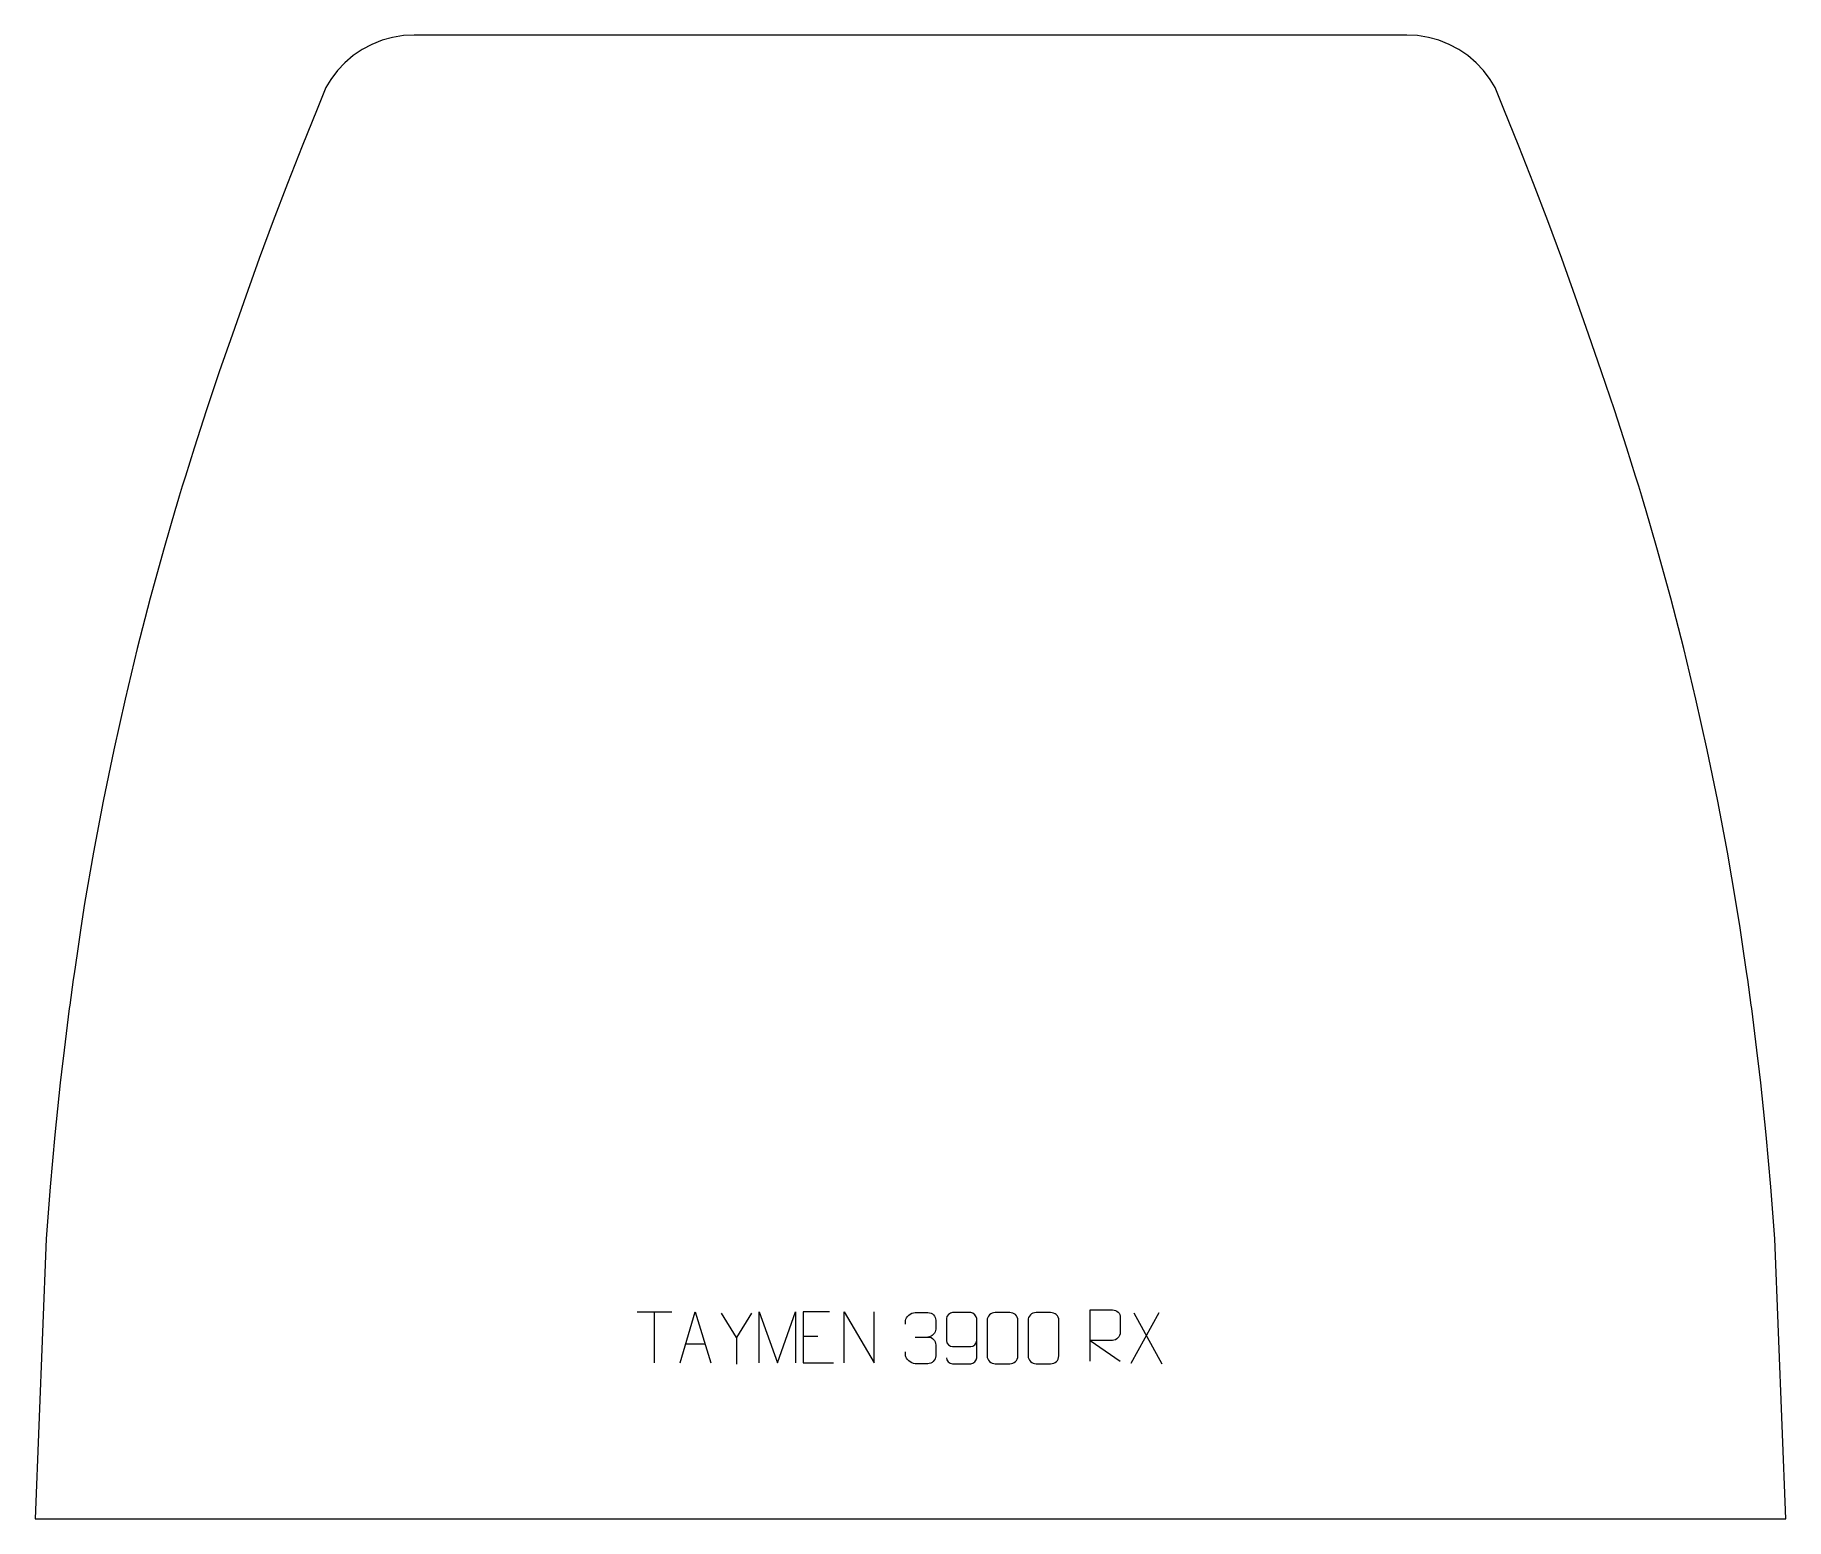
# Model space of a CAD drawing. Header units: millimetres. Extents: x -452 to 403, y 698 to 1423.
import ezdxf

# ---------------------------------------------------------------- set-up
doc = ezdxf.new("R2010")
doc.units = ezdxf.units.MM
doc.header["$MEASUREMENT"] = 0
doc.layers.add('layer 1', color=7, linetype='Continuous')

msp = doc.modelspace()

# ---------------------------------------------------------------- linework, layer by layer
at = {"layer": 'layer 1', "color": 242, "lineweight": 9}
msp.add_open_spline([(-266.9894, 1423.4489), (-266.9894, 1423.4489), (217.9331, 1423.4489), (217.9331, 1423.4489), (217.9331, 1423.4489), (217.9331, 1423.4489), (223.271, 1423.159), (223.271, 1423.159), (223.271, 1423.159), (223.271, 1423.159), (228.5425, 1422.2944), (228.5425, 1422.2944), (228.5425, 1422.2944), (228.5425, 1422.2944), (233.6921, 1420.8636), (233.6921, 1420.8636), (233.6921, 1420.8636), (233.6921, 1420.8636), (238.6556, 1418.8859), (238.6556, 1418.8859), (238.6556, 1418.8859), (238.6556, 1418.8859), (243.3768, 1416.3801), (243.3768, 1416.3801), (243.3768, 1416.3801), (243.3768, 1416.3801), (247.7997, 1413.3823), (247.7997, 1413.3823), (247.7997, 1413.3823), (247.7997, 1413.3823), (251.8702, 1409.92), (251.8702, 1409.92), (251.8702, 1409.92), (251.8702, 1409.92), (255.5447, 1406.0389), (255.5447, 1406.0389), (255.5447, 1406.0389), (255.5447, 1406.0389), (258.7773, 1401.784), (258.7773, 1401.784), (258.7773, 1401.784), (258.7773, 1401.784), (261.1487, 1397.8372), (261.1487, 1397.8372), (261.1487, 1397.8372), (261.1487, 1397.8372), (265.4757, 1387.2884), (265.4757, 1387.2884), (265.4757, 1387.2884), (265.4757, 1387.2884), (272.751, 1369.1154), (272.751, 1369.1154), (272.751, 1369.1154), (272.751, 1369.1154), (279.8737, 1350.8829), (279.8737, 1350.8829), (279.8737, 1350.8829), (279.8737, 1350.8829), (286.8466, 1332.5902), (286.8466, 1332.5902), (286.8466, 1332.5902), (286.8466, 1332.5902), (293.6675, 1314.2419), (293.6675, 1314.2419), (293.6675, 1314.2419), (293.6675, 1314.2419), (300.3341, 1295.8369), (300.3341, 1295.8369), (300.3341, 1295.8369), (300.3341, 1295.8369), (306.8487, 1277.3786), (306.8487, 1277.3786), (306.8487, 1277.3786), (306.8487, 1277.3786), (313.2066, 1258.8658), (313.2066, 1258.8658), (313.2066, 1258.8658), (313.2066, 1258.8658), (319.4131, 1240.3008), (319.4131, 1240.3008), (319.4131, 1240.3008), (319.4131, 1240.3008), (325.4653, 1221.6841), (325.4653, 1221.6841), (325.4653, 1221.6841), (325.4653, 1221.6841), (329.7939, 1207.9385), (329.7939, 1207.9385), (329.7939, 1207.9385), (329.7939, 1207.9385), (331.3615, 1203.017), (331.3615, 1203.017), (331.3615, 1203.017), (331.3615, 1203.017), (332.8643, 1198.0774), (332.8643, 1198.0774), (332.8643, 1198.0774), (332.8643, 1198.0774), (334.3013, 1193.1184), (334.3013, 1193.1184), (334.3013, 1193.1184), (334.3013, 1193.1184), (334.5793, 1192.1137), (334.5793, 1192.1137), (334.5793, 1192.1137), (334.5793, 1192.1137), (340.2031, 1172.9445), (340.2031, 1172.9445), (340.2031, 1172.9445), (340.2031, 1172.9445), (346.9679, 1148.4011), (346.9679, 1148.4011), (346.9679, 1148.4011), (346.9679, 1148.4011), (353.3303, 1123.7481), (353.3303, 1123.7481), (353.3303, 1123.7481), (353.3303, 1123.7481), (359.2867, 1098.9954), (359.2867, 1098.9954), (359.2867, 1098.9954), (359.2867, 1098.9954), (364.8322, 1074.1462), (364.8322, 1074.1462), (364.8322, 1074.1462), (364.8322, 1074.1462), (369.9699, 1049.2107), (369.9699, 1049.2107), (369.9699, 1049.2107), (369.9699, 1049.2107), (374.6974, 1024.1936), (374.6974, 1024.1936), (374.6974, 1024.1936), (374.6974, 1024.1936), (379.0124, 999.1021), (379.0124, 999.1021), (379.0124, 999.1021), (379.0124, 999.1021), (380.8494, 987.2519), (380.8494, 987.2519), (380.8494, 987.2519), (380.8494, 987.2519), (382.7567, 974.6535), (382.7567, 974.6535), (382.7567, 974.6535), (382.7567, 974.6535), (384.1756, 964.8144), (384.1756, 964.8144), (384.1756, 964.8144), (384.1756, 964.8144), (384.5739, 962.0448), (384.5739, 962.0448), (384.5739, 962.0448), (384.5739, 962.0448), (386.3031, 949.4219), (386.3031, 949.4219), (386.3031, 949.4219), (386.3031, 949.4219), (386.3995, 948.7235), (386.3995, 948.7235), (386.3995, 948.7235), (386.3995, 948.7235), (386.5073, 947.8368), (386.5073, 947.8368), (386.5073, 947.8368), (386.5073, 947.8368), (389.4715, 923.4482), (389.4715, 923.4482), (389.4715, 923.4482), (389.4715, 923.4482), (389.6972, 922.3176), (389.6972, 922.3176), (389.6972, 922.3176), (389.6972, 922.3176), (390.9443, 911.4857), (390.9443, 911.4857), (390.9443, 911.4857), (390.9443, 911.4857), (392.3132, 898.8192), (392.3132, 898.8192), (392.3132, 898.8192), (392.3132, 898.8192), (393.5903, 886.1424), (393.5903, 886.1424), (393.5903, 886.1424), (393.5903, 886.1424), (394.777, 873.4577), (394.777, 873.4577), (394.777, 873.4577), (394.777, 873.4577), (395.8737, 860.765), (395.8737, 860.765), (395.8737, 860.765), (395.8737, 860.765), (396.8784, 848.0638), (396.8784, 848.0638), (396.8784, 848.0638), (396.8784, 848.0638), (397.7953, 835.3575), (397.7953, 835.3575), (397.7953, 835.3575), (397.7953, 835.3575), (403.2727, 698.4489), (403.2727, 698.4489), (403.2727, 698.4489), (403.2727, 698.4489), (-452.3274, 698.4489), (-452.3274, 698.4489), (-452.3274, 698.4489), (-452.3274, 698.4489), (-446.8516, 835.3575), (-446.8516, 835.3575), (-446.8516, 835.3575), (-446.8516, 835.3575), (-445.9371, 848.0638), (-445.9371, 848.0638), (-445.9371, 848.0638), (-445.9371, 848.0638), (-444.9306, 860.765), (-444.9306, 860.765), (-444.9306, 860.765), (-444.9306, 860.765), (-443.8335, 873.4577), (-443.8335, 873.4577), (-443.8335, 873.4577), (-443.8335, 873.4577), (-442.6466, 886.1424), (-442.6466, 886.1424), (-442.6466, 886.1424), (-442.6466, 886.1424), (-441.3701, 898.8192), (-441.3701, 898.8192), (-441.3701, 898.8192), (-441.3701, 898.8192), (-440.0012, 911.4857), (-440.0012, 911.4857), (-440.0012, 911.4857), (-440.0012, 911.4857), (-438.7542, 922.3176), (-438.7542, 922.3176), (-438.7542, 922.3176), (-438.7542, 922.3176), (-438.5279, 923.4482), (-438.5279, 923.4482), (-438.5279, 923.4482), (-438.5279, 923.4482), (-435.5642, 947.8368), (-435.5642, 947.8368), (-435.5642, 947.8368), (-435.5642, 947.8368), (-435.4558, 948.7235), (-435.4558, 948.7235), (-435.4558, 948.7235), (-435.4558, 948.7235), (-435.3577, 949.4219), (-435.3577, 949.4219), (-435.3577, 949.4219), (-435.3577, 949.4219), (-433.6308, 962.0448), (-433.6308, 962.0448), (-433.6308, 962.0448), (-433.6308, 962.0448), (-433.2325, 964.8144), (-433.2325, 964.8144), (-433.2325, 964.8144), (-433.2325, 964.8144), (-431.8136, 974.6535), (-431.8136, 974.6535), (-431.8136, 974.6535), (-431.8136, 974.6535), (-429.9063, 987.2519), (-429.9063, 987.2519), (-429.9063, 987.2519), (-429.9063, 987.2519), (-428.0687, 999.1021), (-428.0687, 999.1021), (-428.0687, 999.1021), (-428.0687, 999.1021), (-423.7537, 1024.1936), (-423.7537, 1024.1936), (-423.7537, 1024.1936), (-423.7537, 1024.1936), (-419.0268, 1049.2107), (-419.0268, 1049.2107), (-419.0268, 1049.2107), (-419.0268, 1049.2107), (-413.8891, 1074.1462), (-413.8891, 1074.1462), (-413.8891, 1074.1462), (-413.8891, 1074.1462), (-408.343, 1098.9954), (-408.343, 1098.9954), (-408.343, 1098.9954), (-408.343, 1098.9954), (-402.3873, 1123.7481), (-402.3873, 1123.7481), (-402.3873, 1123.7481), (-402.3873, 1123.7481), (-396.0265, 1148.4011), (-396.0265, 1148.4011), (-396.0265, 1148.4011), (-396.0265, 1148.4011), (-389.26, 1172.9445), (-389.26, 1172.9445), (-389.26, 1172.9445), (-389.26, 1172.9445), (-383.6339, 1192.1137), (-383.6339, 1192.1137), (-383.6339, 1192.1137), (-383.6339, 1192.1137), (-383.3582, 1193.1184), (-383.3582, 1193.1184), (-383.3582, 1193.1184), (-383.3582, 1193.1184), (-381.9189, 1198.0774), (-381.9189, 1198.0774), (-381.9189, 1198.0774), (-381.9189, 1198.0774), (-380.4161, 1203.017), (-380.4161, 1203.017), (-380.4161, 1203.017), (-380.4161, 1203.017), (-378.8508, 1207.9385), (-378.8508, 1207.9385), (-378.8508, 1207.9385), (-378.8508, 1207.9385), (-374.5199, 1221.6841), (-374.5199, 1221.6841), (-374.5199, 1221.6841), (-374.5199, 1221.6841), (-368.4694, 1240.3008), (-368.4694, 1240.3008), (-368.4694, 1240.3008), (-368.4694, 1240.3008), (-362.2635, 1258.8658), (-362.2635, 1258.8658), (-362.2635, 1258.8658), (-362.2635, 1258.8658), (-355.905, 1277.3786), (-355.905, 1277.3786), (-355.905, 1277.3786), (-355.905, 1277.3786), (-349.3905, 1295.8369), (-349.3905, 1295.8369), (-349.3905, 1295.8369), (-349.3905, 1295.8369), (-342.7239, 1314.2419), (-342.7239, 1314.2419), (-342.7239, 1314.2419), (-342.7239, 1314.2419), (-335.903, 1332.5902), (-335.903, 1332.5902), (-335.903, 1332.5902), (-335.903, 1332.5902), (-328.9306, 1350.8829), (-328.9306, 1350.8829), (-328.9306, 1350.8829), (-328.9306, 1350.8829), (-321.8073, 1369.1154), (-321.8073, 1369.1154), (-321.8073, 1369.1154), (-321.8073, 1369.1154), (-314.5326, 1387.2884), (-314.5326, 1387.2884), (-314.5326, 1387.2884), (-314.5326, 1387.2884), (-310.2056, 1397.8372), (-310.2056, 1397.8372), (-310.2056, 1397.8372), (-310.2056, 1397.8372), (-307.8337, 1401.784), (-307.8337, 1401.784), (-307.8337, 1401.784), (-307.8337, 1401.784), (-304.6016, 1406.0389), (-304.6016, 1406.0389), (-304.6016, 1406.0389), (-304.6016, 1406.0389), (-300.9271, 1409.92), (-300.9271, 1409.92), (-300.9271, 1409.92), (-300.9271, 1409.92), (-296.856, 1413.3823), (-296.856, 1413.3823), (-296.856, 1413.3823), (-296.856, 1413.3823), (-292.4332, 1416.3801), (-292.4332, 1416.3801), (-292.4332, 1416.3801), (-292.4332, 1416.3801), (-287.7119, 1418.8859), (-287.7119, 1418.8859), (-287.7119, 1418.8859), (-287.7119, 1418.8859), (-282.7484, 1420.8636), (-282.7484, 1420.8636), (-282.7484, 1420.8636), (-282.7484, 1420.8636), (-277.5989, 1422.2944), (-277.5989, 1422.2944), (-277.5989, 1422.2944), (-277.5989, 1422.2944), (-272.3256, 1423.159), (-272.3256, 1423.159), (-272.3256, 1423.159), (-272.3256, 1423.159), (-266.9894, 1423.4489), (-266.9894, 1423.4489)], degree=3, knots=[0, 0, 0, 0, 0.00970874, 0.00970874, 0.00970874, 0.00970874, 0.01941748, 0.01941748, 0.01941748, 0.01941748, 0.02912621, 0.02912621, 0.02912621, 0.02912621, 0.03883495, 0.03883495, 0.03883495, 0.03883495, 0.04854369, 0.04854369, 0.04854369, 0.04854369, 0.05825243, 0.05825243, 0.05825243, 0.05825243, 0.06796117, 0.06796117, 0.06796117, 0.06796117, 0.0776699, 0.0776699, 0.0776699, 0.0776699, 0.08737864, 0.08737864, 0.08737864, 0.08737864, 0.09708738, 0.09708738, 0.09708738, 0.09708738, 0.10679612, 0.10679612, 0.10679612, 0.10679612, 0.11650485, 0.11650485, 0.11650485, 0.11650485, 0.12621359, 0.12621359, 0.12621359, 0.12621359, 0.13592233, 0.13592233, 0.13592233, 0.13592233, 0.14563107, 0.14563107, 0.14563107, 0.14563107, 0.15533981, 0.15533981, 0.15533981, 0.15533981, 0.16504854, 0.16504854, 0.16504854, 0.16504854, 0.17475728, 0.17475728, 0.17475728, 0.17475728, 0.18446602, 0.18446602, 0.18446602, 0.18446602, 0.19417476, 0.19417476, 0.19417476, 0.19417476, 0.2038835, 0.2038835, 0.2038835, 0.2038835, 0.21359223, 0.21359223, 0.21359223, 0.21359223, 0.22330097, 0.22330097, 0.22330097, 0.22330097, 0.23300971, 0.23300971, 0.23300971, 0.23300971, 0.24271845, 0.24271845, 0.24271845, 0.24271845, 0.25242718, 0.25242718, 0.25242718, 0.25242718, 0.26213592, 0.26213592, 0.26213592, 0.26213592, 0.27184466, 0.27184466, 0.27184466, 0.27184466, 0.2815534, 0.2815534, 0.2815534, 0.2815534, 0.29126214, 0.29126214, 0.29126214, 0.29126214, 0.30097087, 0.30097087, 0.30097087, 0.30097087, 0.31067961, 0.31067961, 0.31067961, 0.31067961, 0.32038835, 0.32038835, 0.32038835, 0.32038835, 0.33009709, 0.33009709, 0.33009709, 0.33009709, 0.33980583, 0.33980583, 0.33980583, 0.33980583, 0.34951456, 0.34951456, 0.34951456, 0.34951456, 0.3592233, 0.3592233, 0.3592233, 0.3592233, 0.36893204, 0.36893204, 0.36893204, 0.36893204, 0.37864078, 0.37864078, 0.37864078, 0.37864078, 0.38834951, 0.38834951, 0.38834951, 0.38834951, 0.39805825, 0.39805825, 0.39805825, 0.39805825, 0.40776699, 0.40776699, 0.40776699, 0.40776699, 0.41747573, 0.41747573, 0.41747573, 0.41747573, 0.42718447, 0.42718447, 0.42718447, 0.42718447, 0.4368932, 0.4368932, 0.4368932, 0.4368932, 0.44660194, 0.44660194, 0.44660194, 0.44660194, 0.45631068, 0.45631068, 0.45631068, 0.45631068, 0.46601942, 0.46601942, 0.46601942, 0.46601942, 0.47572816, 0.47572816, 0.47572816, 0.47572816, 0.48543689, 0.48543689, 0.48543689, 0.48543689, 0.49514563, 0.49514563, 0.49514563, 0.49514563, 0.50485437, 0.50485437, 0.50485437, 0.50485437, 0.51456311, 0.51456311, 0.51456311, 0.51456311, 0.52427184, 0.52427184, 0.52427184, 0.52427184, 0.53398058, 0.53398058, 0.53398058, 0.53398058, 0.54368932, 0.54368932, 0.54368932, 0.54368932, 0.55339806, 0.55339806, 0.55339806, 0.55339806, 0.5631068, 0.5631068, 0.5631068, 0.5631068, 0.57281553, 0.57281553, 0.57281553, 0.57281553, 0.58252427, 0.58252427, 0.58252427, 0.58252427, 0.59223301, 0.59223301, 0.59223301, 0.59223301, 0.60194175, 0.60194175, 0.60194175, 0.60194175, 0.61165049, 0.61165049, 0.61165049, 0.61165049, 0.62135922, 0.62135922, 0.62135922, 0.62135922, 0.63106796, 0.63106796, 0.63106796, 0.63106796, 0.6407767, 0.6407767, 0.6407767, 0.6407767, 0.65048544, 0.65048544, 0.65048544, 0.65048544, 0.66019417, 0.66019417, 0.66019417, 0.66019417, 0.66990291, 0.66990291, 0.66990291, 0.66990291, 0.67961165, 0.67961165, 0.67961165, 0.67961165, 0.68932039, 0.68932039, 0.68932039, 0.68932039, 0.69902913, 0.69902913, 0.69902913, 0.69902913, 0.70873786, 0.70873786, 0.70873786, 0.70873786, 0.7184466, 0.7184466, 0.7184466, 0.7184466, 0.72815534, 0.72815534, 0.72815534, 0.72815534, 0.73786408, 0.73786408, 0.73786408, 0.73786408, 0.74757282, 0.74757282, 0.74757282, 0.74757282, 0.75728155, 0.75728155, 0.75728155, 0.75728155, 0.76699029, 0.76699029, 0.76699029, 0.76699029, 0.77669903, 0.77669903, 0.77669903, 0.77669903, 0.78640777, 0.78640777, 0.78640777, 0.78640777, 0.7961165, 0.7961165, 0.7961165, 0.7961165, 0.80582524, 0.80582524, 0.80582524, 0.80582524, 0.81553398, 0.81553398, 0.81553398, 0.81553398, 0.82524272, 0.82524272, 0.82524272, 0.82524272, 0.83495146, 0.83495146, 0.83495146, 0.83495146, 0.84466019, 0.84466019, 0.84466019, 0.84466019, 0.85436893, 0.85436893, 0.85436893, 0.85436893, 0.86407767, 0.86407767, 0.86407767, 0.86407767, 0.87378641, 0.87378641, 0.87378641, 0.87378641, 0.88349515, 0.88349515, 0.88349515, 0.88349515, 0.89320388, 0.89320388, 0.89320388, 0.89320388, 0.90291262, 0.90291262, 0.90291262, 0.90291262, 0.91262136, 0.91262136, 0.91262136, 0.91262136, 0.9223301, 0.9223301, 0.9223301, 0.9223301, 0.93203883, 0.93203883, 0.93203883, 0.93203883, 0.94174757, 0.94174757, 0.94174757, 0.94174757, 0.95145631, 0.95145631, 0.95145631, 0.95145631, 0.96116505, 0.96116505, 0.96116505, 0.96116505, 0.97087379, 0.97087379, 0.97087379, 0.97087379, 0.98058252, 0.98058252, 0.98058252, 0.98058252, 1, 1, 1, 1], dxfattribs=at)
at = {"layer": 'layer 1', "color": 250, "lineweight": 9}
for points in [[(-158.0903, 799.6166), (-158.0903, 799.6166), (-141.1031, 799.6166), (-141.1031, 799.6166)], [(-149.5965, 774.6866), (-149.5965, 774.6866), (-149.5965, 799.6401), (-149.5965, 799.6401)], [(-109.5967, 787.1633), (-109.5967, 787.1633), (-116.9176, 799.062), (-116.9176, 799.062)], [(96.812, 799.2317), (96.812, 799.2317), (83.0714, 774.3359), (83.0714, 774.3359)], [(84.526, 799.2317), (84.526, 799.2317), (98.2666, 774.2782), (98.2666, 774.2782)], [(-77.0296, 787.7604), (-77.0296, 787.7604), (-69.8615, 787.7604), (-69.8615, 787.7604)], [(-22.2103, 787.3404), (-22.2103, 787.3404), (-16.0139, 787.3404), (-16.0139, 787.3404)], [(-134.3446, 783.936), (-134.3446, 783.936), (-124.8489, 783.936), (-124.8489, 783.936)]]:
    msp.add_open_spline(points, degree=3, dxfattribs=at)
for points, knots in [([(-137.0672, 774.6866), (-137.0672, 774.6866), (-129.6962, 799.6401), (-129.6962, 799.6401), (-129.6962, 799.6401), (-129.6962, 799.6401), (-122.1263, 774.6866), (-122.1263, 774.6866)], [0, 0, 0, 0, 0.33333333, 0.33333333, 0.33333333, 0.33333333, 1, 1, 1, 1]), ([(-102.2743, 799.062), (-102.2743, 799.062), (-109.5967, 787.1633), (-109.5967, 787.1633), (-109.5967, 787.1633), (-109.5967, 787.1633), (-109.596, 774.1084), (-109.596, 774.1084)], [0, 0, 0, 0, 0.33333333, 0.33333333, 0.33333333, 0.33333333, 1, 1, 1, 1]), ([(-98.4392, 774.6844), (-98.4392, 774.6844), (-98.4392, 799.6423), (-98.4392, 799.6423), (-98.4392, 799.6423), (-98.4392, 799.6423), (-89.5141, 774.6844), (-89.5141, 774.6844), (-89.5141, 774.6844), (-89.5141, 774.6844), (-80.7542, 799.6418), (-80.7542, 799.6418), (-80.7542, 799.6418), (-80.7542, 799.6418), (-80.7542, 774.6844), (-80.7542, 774.6844)], [0, 0, 0, 0, 0.2, 0.2, 0.2, 0.2, 0.4, 0.4, 0.4, 0.4, 0.6, 0.6, 0.6, 0.6, 1, 1, 1, 1]), ([(-64.1557, 799.6401), (-64.1557, 799.6401), (-77.0296, 799.6401), (-77.0296, 799.6401), (-77.0296, 799.6401), (-77.0296, 799.6401), (-77.0296, 774.6865), (-77.0296, 774.6865), (-77.0296, 774.6865), (-77.0296, 774.6865), (-62.1638, 774.6865), (-62.1638, 774.6865)], [0, 0, 0, 0, 0.25, 0.25, 0.25, 0.25, 0.5, 0.5, 0.5, 0.5, 1, 1, 1, 1]), ([(-56.9241, 774.6866), (-56.9241, 774.6866), (-56.9241, 799.6401), (-56.9241, 799.6401), (-56.9241, 799.6401), (-56.9241, 799.6401), (-42.2693, 774.6866), (-42.2693, 774.6866), (-42.2693, 774.6866), (-42.2693, 774.6866), (-42.2693, 799.6401), (-42.2693, 799.6401)], [0, 0, 0, 0, 0.25, 0.25, 0.25, 0.25, 0.5, 0.5, 0.5, 0.5, 1, 1, 1, 1]), ([(-26.92, 793.5856), (-26.92, 793.5856), (-26.92, 795.4428), (-26.92, 795.4428), (-26.92, 795.4428), (-26.9343, 797.1847), (-24.2698, 799.3028), (-22.2107, 799.2801), (-22.2107, 799.2801), (-20.1466, 799.2801), (-18.0826, 799.2801), (-16.0189, 799.2801), (-16.0189, 799.2801), (-13.8244, 799.2889), (-12.2261, 797.4421), (-12.1817, 795.53), (-12.1817, 795.53), (-12.1821, 794.0949), (-12.1821, 792.6598), (-12.1817, 791.2243), (-12.1817, 791.2243), (-12.2303, 789.5708), (-13.8329, 787.3408), (-16.0312, 787.3508), (-16.0312, 787.3508), (-13.8275, 787.3396), (-12.2195, 785.5364), (-12.1655, 783.4769), (-12.1655, 783.4769), (-12.1659, 781.6922), (-12.1659, 779.9075), (-12.1655, 778.1224), (-12.1655, 778.1224), (-12.1554, 776.061), (-14.2103, 774.2979), (-16.0312, 774.306), (-16.0312, 774.306), (-18.0965, 774.3063), (-20.1617, 774.3063), (-22.2273, 774.306), (-22.2273, 774.306), (-24.3959, 774.3175), (-26.9269, 776.7177), (-26.9455, 778.1795), (-26.9455, 778.1795), (-26.9455, 778.1795), (-26.9455, 780.0881), (-26.9455, 780.0881)], [0, 0, 0, 0, 0.07692308, 0.07692308, 0.07692308, 0.07692308, 0.15384615, 0.15384615, 0.15384615, 0.15384615, 0.23076923, 0.23076923, 0.23076923, 0.23076923, 0.30769231, 0.30769231, 0.30769231, 0.30769231, 0.38461538, 0.38461538, 0.38461538, 0.38461538, 0.46153846, 0.46153846, 0.46153846, 0.46153846, 0.53846154, 0.53846154, 0.53846154, 0.53846154, 0.61538462, 0.61538462, 0.61538462, 0.61538462, 0.69230769, 0.69230769, 0.69230769, 0.69230769, 0.76923077, 0.76923077, 0.76923077, 0.76923077, 0.84615385, 0.84615385, 0.84615385, 0.84615385, 1, 1, 1, 1]), ([(-6.9853, 777.2524), (-6.9612, 775.9129), (-5.605, 774.2596), (-4.0331, 774.294), (-4.0331, 774.294), (-1.0483, 774.2943), (1.9369, 774.2943), (4.9223, 774.294), (4.9223, 774.294), (6.1414, 774.279), (7.8696, 775.7166), (7.8746, 777.2524), (7.8746, 777.2524), (7.8743, 783.6128), (7.8743, 789.9736), (7.8746, 796.3344), (7.8746, 796.3344), (7.8699, 797.4973), (6.1414, 799.2684), (4.9223, 799.2928), (4.9223, 799.2928), (1.9369, 799.2925), (-1.0483, 799.2925), (-4.0331, 799.2928), (-4.0331, 799.2928), (-5.3112, 799.249), (-6.9809, 797.6345), (-6.9853, 796.3344), (-6.9853, 796.3344), (-6.9853, 792.751), (-6.9853, 789.168), (-6.9853, 785.5852), (-6.9853, 785.5852), (-6.9468, 784.107), (-5.3641, 782.6741), (-4.0331, 782.6762), (-4.0331, 782.6762), (-1.0483, 782.6759), (1.9369, 782.6759), (4.9223, 782.6762), (4.9223, 782.6762), (6.2518, 782.6712), (7.8948, 784.1784), (7.8531, 785.607)], [0, 0, 0, 0, 0.08333333, 0.08333333, 0.08333333, 0.08333333, 0.16666667, 0.16666667, 0.16666667, 0.16666667, 0.25, 0.25, 0.25, 0.25, 0.33333333, 0.33333333, 0.33333333, 0.33333333, 0.41666667, 0.41666667, 0.41666667, 0.41666667, 0.5, 0.5, 0.5, 0.5, 0.58333333, 0.58333333, 0.58333333, 0.58333333, 0.66666667, 0.66666667, 0.66666667, 0.66666667, 0.75, 0.75, 0.75, 0.75, 0.83333333, 0.83333333, 0.83333333, 0.83333333, 1, 1, 1, 1]), ([(16.864, 799.2924), (19.2301, 799.2924), (21.5966, 799.2924), (23.9631, 799.2924), (23.9631, 799.2924), (25.9436, 799.328), (27.9696, 797.8337), (27.9967, 795.3916), (27.9967, 795.3916), (27.9963, 789.6342), (27.9963, 783.8764), (27.9967, 778.1182), (27.9967, 778.1182), (27.8546, 775.7906), (26.1482, 774.3083), (23.9631, 774.2975), (23.9631, 774.2975), (21.5907, 774.2979), (19.2183, 774.2979), (16.8463, 774.2975), (16.8463, 774.2975), (14.8878, 774.1919), (12.8814, 776.0798), (12.8928, 778.1008), (12.8928, 778.1008), (12.8932, 783.8814), (12.8932, 789.6617), (12.8928, 795.4415), (12.8928, 795.4415), (12.8971, 797.5835), (14.6742, 799.306), (16.864, 799.2924)], [0, 0, 0, 0, 0.11111111, 0.11111111, 0.11111111, 0.11111111, 0.22222222, 0.22222222, 0.22222222, 0.22222222, 0.33333333, 0.33333333, 0.33333333, 0.33333333, 0.44444444, 0.44444444, 0.44444444, 0.44444444, 0.55555556, 0.55555556, 0.55555556, 0.55555556, 0.66666667, 0.66666667, 0.66666667, 0.66666667, 0.77777778, 0.77777778, 0.77777778, 0.77777778, 1, 1, 1, 1]), ([(36.864, 799.2924), (39.2301, 799.2924), (41.5966, 799.2924), (43.9631, 799.2924), (43.9631, 799.2924), (45.9436, 799.328), (47.9696, 797.8337), (47.9967, 795.3916), (47.9967, 795.3916), (47.9963, 789.6342), (47.9963, 783.8764), (47.9967, 778.1182), (47.9967, 778.1182), (47.8546, 775.7906), (46.1482, 774.3083), (43.9631, 774.2975), (43.9631, 774.2975), (41.5907, 774.2979), (39.2183, 774.2979), (36.8463, 774.2975), (36.8463, 774.2975), (34.8878, 774.1919), (32.8814, 776.0798), (32.8928, 778.1008), (32.8928, 778.1008), (32.8932, 783.8814), (32.8932, 789.6617), (32.8928, 795.4415), (32.8928, 795.4415), (32.8971, 797.5835), (34.6742, 799.306), (36.864, 799.2924)], [0, 0, 0, 0, 0.11111111, 0.11111111, 0.11111111, 0.11111111, 0.22222222, 0.22222222, 0.22222222, 0.22222222, 0.33333333, 0.33333333, 0.33333333, 0.33333333, 0.44444444, 0.44444444, 0.44444444, 0.44444444, 0.55555556, 0.55555556, 0.55555556, 0.55555556, 0.66666667, 0.66666667, 0.66666667, 0.66666667, 0.77777778, 0.77777778, 0.77777778, 0.77777778, 1, 1, 1, 1]), ([(63.3298, 775.6119), (63.3298, 775.6119), (63.3298, 800.5654), (63.3298, 800.5654), (63.3298, 800.5654), (66.9246, 800.5654), (70.5201, 800.5654), (74.1153, 800.5654), (74.1153, 800.5654), (76.4406, 800.5277), (77.9979, 799.0377), (77.9938, 796.6713), (77.9938, 796.6713), (77.9934, 794.6358), (77.9934, 791.5764), (77.9938, 789.5404), (77.9938, 789.5404), (77.9873, 787.6649), (76.175, 785.7231), (74.1655, 785.704), (74.1655, 785.704), (74.1655, 785.704), (63.3298, 785.704), (63.3298, 785.704), (63.3298, 785.704), (63.3298, 785.704), (77.9845, 775.6119), (77.9845, 775.6119)], [0, 0, 0, 0, 0.125, 0.125, 0.125, 0.125, 0.25, 0.25, 0.25, 0.25, 0.375, 0.375, 0.375, 0.375, 0.5, 0.5, 0.5, 0.5, 0.625, 0.625, 0.625, 0.625, 0.75, 0.75, 0.75, 0.75, 1, 1, 1, 1])]:
    msp.add_open_spline(points, degree=3, knots=knots, dxfattribs=at)

doc.saveas('drawing.dxf')
